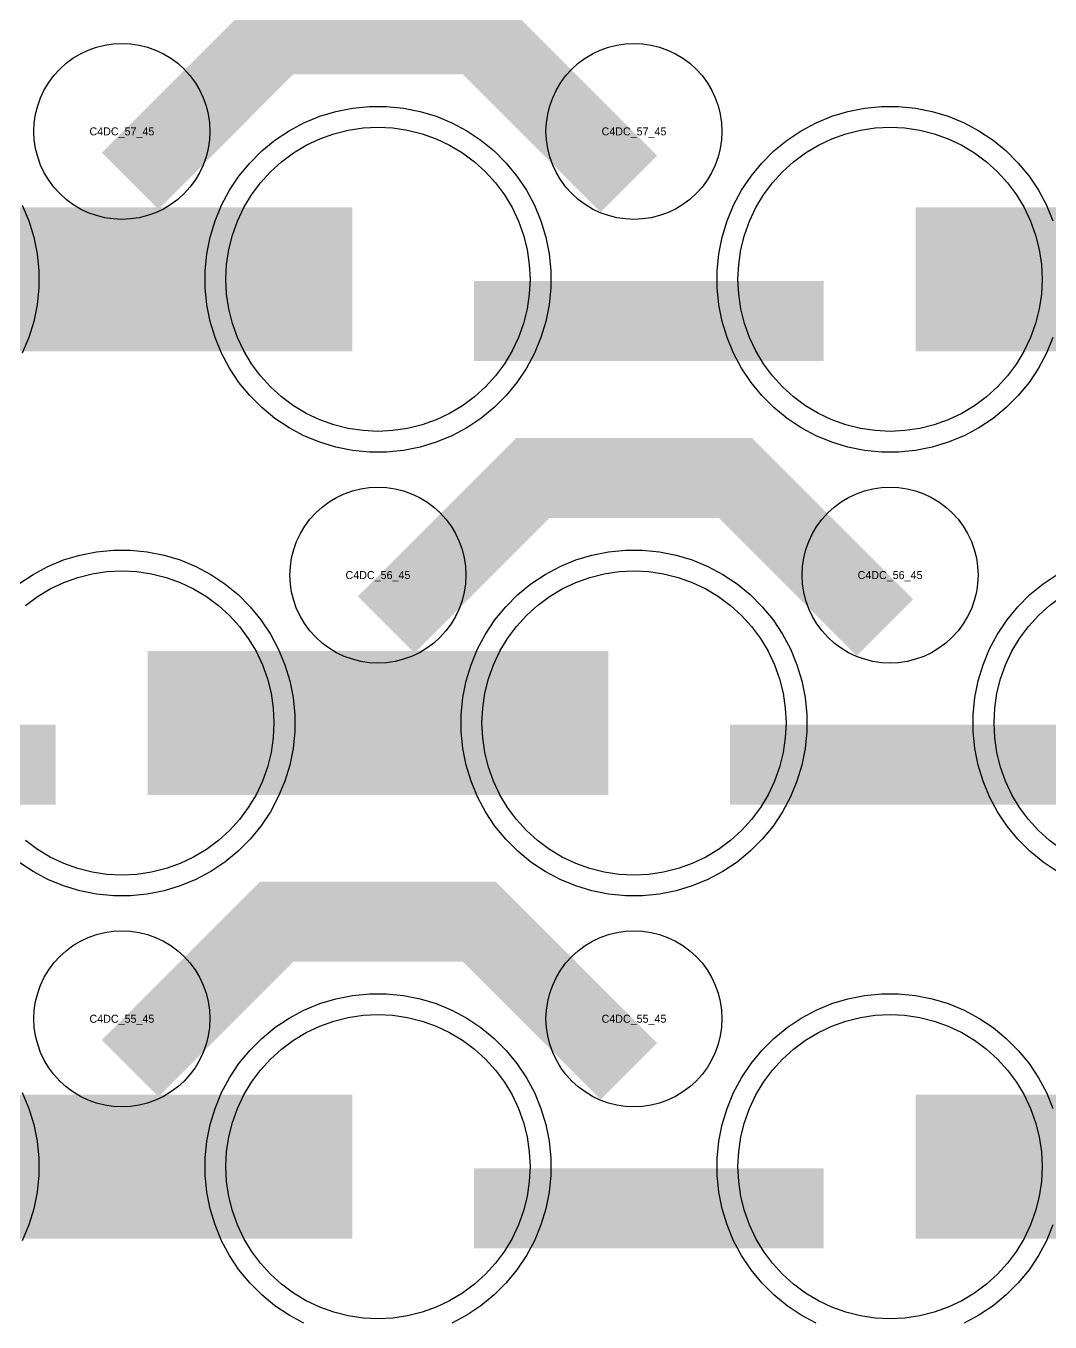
# Model space of a CAD drawing. Extents: x -11880 to 11880, y -14992 to 14992.
# Drawn here: x 2370 to 2690, y -7267.1 to -6862.3 of the extents above; entities that cross this region are included whole.
import ezdxf
from ezdxf.enums import TextEntityAlignment as Align

# ---------------------------------------------------------------- set-up
doc = ezdxf.new("R2010")
doc.units = 0
doc.header["$MEASUREMENT"] = 0
for name, color, linetype in [('GDS_775_DT_237', 138, 'CONTINUOUS'), ('RDL1_FS', 34, 'CONTINUOUS'), ('RDL_BS', 160, 'CONTINUOUS')]:
    doc.layers.add(name, color=color, linetype=linetype)

msp = doc.modelspace()

# ---------------------------------------------------------------- linework, layer by layer
at = {"layer": 'RDL1_FS', "color": 241, "true_color": 0xf7abae}
for points in [[(2480, -6988.919), (2475.343, -6988.69), (2470.732, -6988.006), (2466.209, -6986.874), (2461.819, -6985.302), (2457.605, -6983.31), (2453.605, -6980.912), (2449.86, -6978.134), (2446.406, -6975.004), (2443.276, -6971.55), (2440.498, -6967.805), (2438.1, -6963.805), (2436.108, -6959.591), (2434.536, -6955.201), (2433.404, -6950.678), (2432.72, -6946.067), (2432.491, -6941.41), (2432.72, -6936.753), (2433.404, -6932.142), (2434.536, -6927.619), (2436.108, -6923.229), (2438.1, -6919.015), (2440.498, -6915.015), (2443.276, -6911.27), (2446.406, -6907.816), (2449.86, -6904.686), (2453.605, -6901.908), (2457.605, -6899.51), (2461.819, -6897.518), (2466.209, -6895.946), (2470.732, -6894.814), (2475.343, -6894.13), (2480, -6893.901), (2484.657, -6894.13), (2489.268, -6894.814), (2493.791, -6895.946), (2498.181, -6897.518), (2502.395, -6899.51), (2506.395, -6901.908), (2510.14, -6904.686), (2513.594, -6907.816), (2516.724, -6911.27), (2519.502, -6915.015), (2521.9, -6919.015), (2523.892, -6923.229), (2525.464, -6927.619), (2526.596, -6932.142), (2527.28, -6936.753), (2527.509, -6941.41), (2527.28, -6946.067), (2526.596, -6950.678), (2525.464, -6955.201), (2523.892, -6959.591), (2521.9, -6963.805), (2519.502, -6967.805), (2516.724, -6971.55), (2513.594, -6975.004), (2510.14, -6978.134), (2506.395, -6980.912), (2502.395, -6983.31), (2498.181, -6985.302), (2493.791, -6986.874), (2489.268, -6988.006), (2484.657, -6988.69)], [(2640, -6988.919), (2635.343, -6988.69), (2630.732, -6988.006), (2626.209, -6986.874), (2621.819, -6985.302), (2617.605, -6983.31), (2613.605, -6980.912), (2609.86, -6978.134), (2606.406, -6975.004), (2603.276, -6971.55), (2600.498, -6967.805), (2598.1, -6963.805), (2596.108, -6959.591), (2594.536, -6955.201), (2593.404, -6950.678), (2592.72, -6946.067), (2592.491, -6941.41), (2592.72, -6936.753), (2593.404, -6932.142), (2594.536, -6927.619), (2596.108, -6923.229), (2598.1, -6919.015), (2600.498, -6915.015), (2603.276, -6911.27), (2606.406, -6907.816), (2609.86, -6904.686), (2613.605, -6901.908), (2617.605, -6899.51), (2621.819, -6897.518), (2626.209, -6895.946), (2630.732, -6894.814), (2635.343, -6894.13), (2640, -6893.901), (2644.657, -6894.13), (2649.268, -6894.814), (2653.791, -6895.946), (2658.181, -6897.518), (2662.395, -6899.51), (2666.395, -6901.908), (2670.14, -6904.686), (2673.594, -6907.816), (2676.724, -6911.27), (2679.502, -6915.015), (2681.9, -6919.015), (2683.892, -6923.229), (2685.464, -6927.619), (2686.596, -6932.142), (2687.28, -6936.753), (2687.509, -6941.41), (2687.28, -6946.067), (2686.596, -6950.678), (2685.464, -6955.201), (2683.892, -6959.591), (2681.9, -6963.805), (2679.502, -6967.805), (2676.724, -6971.55), (2673.594, -6975.004), (2670.14, -6978.134), (2666.395, -6980.912), (2662.395, -6983.31), (2658.181, -6985.302), (2653.791, -6986.874), (2649.268, -6988.006), (2644.657, -6988.69)]]:
    msp.add_lwpolyline(points, close=True, dxfattribs=at)
for points in [[(2328.002, -6941.41, 45, 45, 0), (2400.002, -6941.41, 45, 45, 0)], [(2400.002, -6941.41, 45, 45, 0), (2472.002, -6941.41, 45, 45, 0)], [(2648.002, -6941.41, 45, 45, 0), (2720.002, -6941.41, 45, 45, 0)]]:
    msp.add_lwpolyline(points, format="xyseb", dxfattribs=at)
at = {"layer": 'RDL1_FS'}
for points in [[(2369.86, -7043.251), (2373.605, -7040.473), (2377.605, -7038.075), (2381.819, -7036.083), (2386.209, -7034.511), (2390.732, -7033.379), (2395.343, -7032.695), (2400, -7032.466), (2404.657, -7032.695), (2409.268, -7033.379), (2413.791, -7034.511), (2418.181, -7036.083), (2422.395, -7038.075), (2426.395, -7040.473), (2430.14, -7043.251), (2433.594, -7046.381), (2436.724, -7049.835), (2439.502, -7053.58), (2441.9, -7057.58), (2443.892, -7061.794), (2445.464, -7066.184), (2446.596, -7070.707), (2447.28, -7075.318), (2447.509, -7079.975), (2447.28, -7084.632), (2446.596, -7089.243), (2445.464, -7093.766), (2443.892, -7098.156), (2441.9, -7102.37), (2439.502, -7106.37), (2436.724, -7110.115), (2433.594, -7113.569), (2430.14, -7116.699), (2426.395, -7119.477), (2422.395, -7121.875), (2418.181, -7123.867), (2413.791, -7125.439), (2409.268, -7126.571), (2404.657, -7127.255), (2400, -7127.484), (2395.343, -7127.255), (2390.732, -7126.571), (2386.209, -7125.439), (2381.819, -7123.867), (2377.605, -7121.875), (2373.605, -7119.477), (2369.86, -7116.699)], [(2693.605, -7119.477), (2689.86, -7116.699), (2686.406, -7113.569), (2683.276, -7110.115), (2680.498, -7106.37), (2678.1, -7102.37), (2676.108, -7098.156), (2674.536, -7093.766), (2673.404, -7089.243), (2672.72, -7084.632), (2672.491, -7079.975), (2672.72, -7075.318), (2673.404, -7070.707), (2674.536, -7066.184), (2676.108, -7061.794), (2678.1, -7057.58), (2680.498, -7053.58), (2683.276, -7049.835), (2686.406, -7046.381), (2689.86, -7043.251), (2693.605, -7040.473)]]:
    msp.add_lwpolyline(points, dxfattribs=at)
for points in [[(2560, -7127.484), (2555.343, -7127.255), (2550.732, -7126.571), (2546.209, -7125.439), (2541.819, -7123.867), (2537.605, -7121.875), (2533.605, -7119.477), (2529.86, -7116.699), (2526.406, -7113.569), (2523.276, -7110.115), (2520.498, -7106.37), (2518.1, -7102.37), (2516.108, -7098.156), (2514.536, -7093.766), (2513.404, -7089.243), (2512.72, -7084.632), (2512.491, -7079.975), (2512.72, -7075.318), (2513.404, -7070.707), (2514.536, -7066.184), (2516.108, -7061.794), (2518.1, -7057.58), (2520.498, -7053.58), (2523.276, -7049.835), (2526.406, -7046.381), (2529.86, -7043.251), (2533.605, -7040.473), (2537.605, -7038.075), (2541.819, -7036.083), (2546.209, -7034.511), (2550.732, -7033.379), (2555.343, -7032.695), (2560, -7032.466), (2564.657, -7032.695), (2569.268, -7033.379), (2573.791, -7034.511), (2578.181, -7036.083), (2582.395, -7038.075), (2586.395, -7040.473), (2590.14, -7043.251), (2593.594, -7046.381), (2596.724, -7049.835), (2599.502, -7053.58), (2601.9, -7057.58), (2603.892, -7061.794), (2605.464, -7066.184), (2606.596, -7070.707), (2607.28, -7075.318), (2607.509, -7079.975), (2607.28, -7084.632), (2606.596, -7089.243), (2605.464, -7093.766), (2603.892, -7098.156), (2601.9, -7102.37), (2599.502, -7106.37), (2596.724, -7110.115), (2593.594, -7113.569), (2590.14, -7116.699), (2586.395, -7119.477), (2582.395, -7121.875), (2578.181, -7123.867), (2573.791, -7125.439), (2569.268, -7126.571), (2564.657, -7127.255)], [(2480, -7266.049), (2475.343, -7265.82), (2470.732, -7265.136), (2466.209, -7264.004), (2461.819, -7262.432), (2457.605, -7260.44), (2453.605, -7258.042), (2449.86, -7255.264), (2446.406, -7252.134), (2443.276, -7248.68), (2440.498, -7244.935), (2438.1, -7240.935), (2436.108, -7236.721), (2434.536, -7232.331), (2433.404, -7227.808), (2432.72, -7223.197), (2432.491, -7218.54), (2432.72, -7213.883), (2433.404, -7209.272), (2434.536, -7204.749), (2436.108, -7200.359), (2438.1, -7196.145), (2440.498, -7192.145), (2443.276, -7188.4), (2446.406, -7184.946), (2449.86, -7181.816), (2453.605, -7179.038), (2457.605, -7176.64), (2461.819, -7174.648), (2466.209, -7173.076), (2470.732, -7171.944), (2475.343, -7171.26), (2480, -7171.031), (2484.657, -7171.26), (2489.268, -7171.944), (2493.791, -7173.076), (2498.181, -7174.648), (2502.395, -7176.64), (2506.395, -7179.038), (2510.14, -7181.816), (2513.594, -7184.946), (2516.724, -7188.4), (2519.502, -7192.145), (2521.9, -7196.145), (2523.892, -7200.359), (2525.464, -7204.749), (2526.596, -7209.272), (2527.28, -7213.883), (2527.509, -7218.54), (2527.28, -7223.197), (2526.596, -7227.808), (2525.464, -7232.331), (2523.892, -7236.721), (2521.9, -7240.935), (2519.502, -7244.935), (2516.724, -7248.68), (2513.594, -7252.134), (2510.14, -7255.264), (2506.395, -7258.042), (2502.395, -7260.44), (2498.181, -7262.432), (2493.791, -7264.004), (2489.268, -7265.136), (2484.657, -7265.82)], [(2640, -7266.049), (2635.343, -7265.82), (2630.732, -7265.136), (2626.209, -7264.004), (2621.819, -7262.432), (2617.605, -7260.44), (2613.605, -7258.042), (2609.86, -7255.264), (2606.406, -7252.134), (2603.276, -7248.68), (2600.498, -7244.935), (2598.1, -7240.935), (2596.108, -7236.721), (2594.536, -7232.331), (2593.404, -7227.808), (2592.72, -7223.197), (2592.491, -7218.54), (2592.72, -7213.883), (2593.404, -7209.272), (2594.536, -7204.749), (2596.108, -7200.359), (2598.1, -7196.145), (2600.498, -7192.145), (2603.276, -7188.4), (2606.406, -7184.946), (2609.86, -7181.816), (2613.605, -7179.038), (2617.605, -7176.64), (2621.819, -7174.648), (2626.209, -7173.076), (2630.732, -7171.944), (2635.343, -7171.26), (2640, -7171.031), (2644.657, -7171.26), (2649.268, -7171.944), (2653.791, -7173.076), (2658.181, -7174.648), (2662.395, -7176.64), (2666.395, -7179.038), (2670.14, -7181.816), (2673.594, -7184.946), (2676.724, -7188.4), (2679.502, -7192.145), (2681.9, -7196.145), (2683.892, -7200.359), (2685.464, -7204.749), (2686.596, -7209.272), (2687.28, -7213.883), (2687.509, -7218.54), (2687.28, -7223.197), (2686.596, -7227.808), (2685.464, -7232.331), (2683.892, -7236.721), (2681.9, -7240.935), (2679.502, -7244.935), (2676.724, -7248.68), (2673.594, -7252.134), (2670.14, -7255.264), (2666.395, -7258.042), (2662.395, -7260.44), (2658.181, -7262.432), (2653.791, -7264.004), (2649.268, -7265.136), (2644.657, -7265.82)]]:
    msp.add_lwpolyline(points, close=True, dxfattribs=at)
for points in [[(2408.002, -7079.975, 45, 45, 0), (2480.002, -7079.975, 45, 45, 0)], [(2480.002, -7079.975, 45, 45, 0), (2552.002, -7079.975, 45, 45, 0)], [(2328.002, -7218.54, 45, 45, 0), (2400.002, -7218.54, 45, 45, 0)], [(2400.002, -7218.54, 45, 45, 0), (2472.002, -7218.54, 45, 45, 0)], [(2648.002, -7218.54, 45, 45, 0), (2720.002, -7218.54, 45, 45, 0)]]:
    msp.add_lwpolyline(points, format="xyseb", dxfattribs=at)
at = {"layer": 'RDL_BS'}
for points in [[(2402.562, -6910.724, 25, 25, 0), (2448.377, -6864.909, 25, 25, 0), (2481.93, -6864.909, 25, 25, 0)], [(2558.401, -6911.623, 25, 25, 0), (2511.687, -6864.909, 25, 25, 0), (2481.929, -6864.909, 25, 25, 0)], [(2482.562, -7049.289, 25, 25, 0), (2528.377, -7003.474, 25, 25, 0), (2561.93, -7003.474, 25, 25, 0)], [(2638.401, -7050.188, 25, 25, 0), (2591.687, -7003.474, 25, 25, 0), (2561.929, -7003.474, 25, 25, 0)], [(2270.016, -7092.988, 25, 25, 0), (2379.281, -7092.988, 25, 25, 0)], [(2590.016, -7092.988, 25, 25, 0), (2699.281, -7092.988, 25, 25, 0)], [(2402.562, -7187.854, 25, 25, 0), (2448.377, -7142.039, 25, 25, 0), (2481.93, -7142.039, 25, 25, 0)], [(2558.401, -7188.753, 25, 25, 0), (2511.687, -7142.039, 25, 25, 0), (2481.929, -7142.039, 25, 25, 0)], [(2510.016, -7231.553, 25, 25, 0), (2619.281, -7231.553, 25, 25, 0)]]:
    msp.add_lwpolyline(points, format="xyseb", dxfattribs=at)
for points in [[(2400, -6922.716), (2397.307, -6922.584), (2394.635, -6922.188), (2392.016, -6921.531), (2389.481, -6920.624), (2387.044, -6919.472), (2384.72, -6918.079), (2382.557, -6916.476), (2380.558, -6914.664), (2378.746, -6912.665), (2377.143, -6910.502), (2375.75, -6908.178), (2374.598, -6905.741), (2373.691, -6903.206), (2373.034, -6900.587), (2372.638, -6897.915), (2372.506, -6895.222), (2372.638, -6892.529), (2373.034, -6889.857), (2373.691, -6887.238), (2374.598, -6884.703), (2375.75, -6882.266), (2377.143, -6879.942), (2378.746, -6877.779), (2380.558, -6875.78), (2382.557, -6873.968), (2384.72, -6872.365), (2387.044, -6870.972), (2389.481, -6869.82), (2392.016, -6868.913), (2394.635, -6868.256), (2397.307, -6867.86), (2400, -6867.728), (2402.693, -6867.86), (2405.365, -6868.256), (2407.984, -6868.913), (2410.519, -6869.82), (2412.956, -6870.972), (2415.28, -6872.365), (2417.443, -6873.968), (2419.442, -6875.78), (2421.254, -6877.779), (2422.857, -6879.942), (2424.25, -6882.266), (2425.402, -6884.703), (2426.309, -6887.238), (2426.966, -6889.857), (2427.362, -6892.529), (2427.494, -6895.222), (2427.362, -6897.915), (2426.966, -6900.587), (2426.309, -6903.206), (2425.402, -6905.741), (2424.25, -6908.178), (2422.857, -6910.502), (2421.254, -6912.665), (2419.442, -6914.664), (2417.443, -6916.476), (2415.28, -6918.079), (2412.956, -6919.472), (2410.519, -6920.624), (2407.984, -6921.531), (2405.365, -6922.188), (2402.693, -6922.584)], [(2560, -6922.716), (2557.307, -6922.584), (2554.635, -6922.188), (2552.016, -6921.531), (2549.481, -6920.624), (2547.044, -6919.472), (2544.72, -6918.079), (2542.557, -6916.476), (2540.558, -6914.664), (2538.746, -6912.665), (2537.143, -6910.502), (2535.75, -6908.178), (2534.598, -6905.741), (2533.691, -6903.206), (2533.034, -6900.587), (2532.638, -6897.915), (2532.506, -6895.222), (2532.638, -6892.529), (2533.034, -6889.857), (2533.691, -6887.238), (2534.598, -6884.703), (2535.75, -6882.266), (2537.143, -6879.942), (2538.746, -6877.779), (2540.558, -6875.78), (2542.557, -6873.968), (2544.72, -6872.365), (2547.044, -6870.972), (2549.481, -6869.82), (2552.016, -6868.913), (2554.635, -6868.256), (2557.307, -6867.86), (2560, -6867.728), (2562.693, -6867.86), (2565.365, -6868.256), (2567.984, -6868.913), (2570.519, -6869.82), (2572.956, -6870.972), (2575.28, -6872.365), (2577.443, -6873.968), (2579.442, -6875.78), (2581.254, -6877.779), (2582.857, -6879.942), (2584.25, -6882.266), (2585.402, -6884.703), (2586.309, -6887.238), (2586.966, -6889.857), (2587.362, -6892.529), (2587.494, -6895.222), (2587.362, -6897.915), (2586.966, -6900.587), (2586.309, -6903.206), (2585.402, -6905.741), (2584.25, -6908.178), (2582.857, -6910.502), (2581.254, -6912.665), (2579.442, -6914.664), (2577.443, -6916.476), (2575.28, -6918.079), (2572.956, -6919.472), (2570.519, -6920.624), (2567.984, -6921.531), (2565.365, -6922.188), (2562.693, -6922.584)], [(2480, -7061.281), (2477.307, -7061.149), (2474.635, -7060.753), (2472.016, -7060.096), (2469.481, -7059.189), (2467.044, -7058.037), (2464.72, -7056.644), (2462.557, -7055.041), (2460.558, -7053.229), (2458.746, -7051.23), (2457.143, -7049.067), (2455.75, -7046.743), (2454.598, -7044.306), (2453.691, -7041.771), (2453.034, -7039.152), (2452.638, -7036.48), (2452.506, -7033.787), (2452.638, -7031.094), (2453.034, -7028.422), (2453.691, -7025.803), (2454.598, -7023.268), (2455.75, -7020.831), (2457.143, -7018.507), (2458.746, -7016.344), (2460.558, -7014.345), (2462.557, -7012.533), (2464.72, -7010.93), (2467.044, -7009.537), (2469.481, -7008.385), (2472.016, -7007.478), (2474.635, -7006.821), (2477.307, -7006.425), (2480, -7006.293), (2482.693, -7006.425), (2485.365, -7006.821), (2487.984, -7007.478), (2490.519, -7008.385), (2492.956, -7009.537), (2495.28, -7010.93), (2497.443, -7012.533), (2499.442, -7014.345), (2501.254, -7016.344), (2502.857, -7018.507), (2504.25, -7020.831), (2505.402, -7023.268), (2506.309, -7025.803), (2506.966, -7028.422), (2507.362, -7031.094), (2507.494, -7033.787), (2507.362, -7036.48), (2506.966, -7039.152), (2506.309, -7041.771), (2505.402, -7044.306), (2504.25, -7046.743), (2502.857, -7049.067), (2501.254, -7051.23), (2499.442, -7053.229), (2497.443, -7055.041), (2495.28, -7056.644), (2492.956, -7058.037), (2490.519, -7059.189), (2487.984, -7060.096), (2485.365, -7060.753), (2482.693, -7061.149)], [(2640, -7061.281), (2637.307, -7061.149), (2634.635, -7060.753), (2632.016, -7060.096), (2629.481, -7059.189), (2627.044, -7058.037), (2624.72, -7056.644), (2622.557, -7055.041), (2620.558, -7053.229), (2618.746, -7051.23), (2617.143, -7049.067), (2615.75, -7046.743), (2614.598, -7044.306), (2613.691, -7041.771), (2613.034, -7039.152), (2612.638, -7036.48), (2612.506, -7033.787), (2612.638, -7031.094), (2613.034, -7028.422), (2613.691, -7025.803), (2614.598, -7023.268), (2615.75, -7020.831), (2617.143, -7018.507), (2618.746, -7016.344), (2620.558, -7014.345), (2622.557, -7012.533), (2624.72, -7010.93), (2627.044, -7009.537), (2629.481, -7008.385), (2632.016, -7007.478), (2634.635, -7006.821), (2637.307, -7006.425), (2640, -7006.293), (2642.693, -7006.425), (2645.365, -7006.821), (2647.984, -7007.478), (2650.519, -7008.385), (2652.956, -7009.537), (2655.28, -7010.93), (2657.443, -7012.533), (2659.442, -7014.345), (2661.254, -7016.344), (2662.857, -7018.507), (2664.25, -7020.831), (2665.402, -7023.268), (2666.309, -7025.803), (2666.966, -7028.422), (2667.362, -7031.094), (2667.494, -7033.787), (2667.362, -7036.48), (2666.966, -7039.152), (2666.309, -7041.771), (2665.402, -7044.306), (2664.25, -7046.743), (2662.857, -7049.067), (2661.254, -7051.23), (2659.442, -7053.229), (2657.443, -7055.041), (2655.28, -7056.644), (2652.956, -7058.037), (2650.519, -7059.189), (2647.984, -7060.096), (2645.365, -7060.753), (2642.693, -7061.149)], [(2557.356, -7133.975), (2552.062, -7133.458), (2546.835, -7132.412), (2541.795, -7130.881), (2536.885, -7128.85), (2532.223, -7126.358), (2527.809, -7123.411), (2523.708, -7120.049), (2519.926, -7116.267), (2516.564, -7112.166), (2513.617, -7107.752), (2511.125, -7103.09), (2509.094, -7098.18), (2507.563, -7093.14), (2506.517, -7087.913), (2506, -7082.619), (2506, -7077.331), (2506.517, -7072.037), (2507.563, -7066.81), (2509.094, -7061.77), (2511.125, -7056.86), (2513.617, -7052.198), (2516.564, -7047.784), (2519.926, -7043.683), (2523.708, -7039.901), (2527.809, -7036.539), (2532.223, -7033.592), (2536.885, -7031.1), (2541.795, -7029.069), (2546.835, -7027.538), (2552.062, -7026.492), (2557.356, -7025.975), (2562.644, -7025.975), (2567.938, -7026.492), (2573.165, -7027.538), (2578.205, -7029.069), (2583.115, -7031.1), (2587.777, -7033.592), (2592.191, -7036.539), (2596.292, -7039.901), (2600.074, -7043.683), (2603.436, -7047.784), (2606.383, -7052.198), (2608.875, -7056.86), (2610.906, -7061.77), (2612.437, -7066.81), (2613.483, -7072.037), (2614, -7077.331), (2614, -7082.619), (2613.483, -7087.913), (2612.437, -7093.14), (2610.906, -7098.18), (2608.875, -7103.09), (2606.383, -7107.752), (2603.436, -7112.166), (2600.074, -7116.267), (2596.292, -7120.049), (2592.191, -7123.411), (2587.777, -7126.358), (2583.115, -7128.85), (2578.205, -7130.881), (2573.165, -7132.412), (2567.938, -7133.458), (2562.644, -7133.975)], [(2400, -7199.846), (2397.307, -7199.714), (2394.635, -7199.318), (2392.016, -7198.661), (2389.481, -7197.754), (2387.044, -7196.602), (2384.72, -7195.209), (2382.557, -7193.606), (2380.558, -7191.794), (2378.746, -7189.795), (2377.143, -7187.632), (2375.75, -7185.308), (2374.598, -7182.871), (2373.691, -7180.336), (2373.034, -7177.717), (2372.638, -7175.045), (2372.506, -7172.352), (2372.638, -7169.659), (2373.034, -7166.987), (2373.691, -7164.368), (2374.598, -7161.833), (2375.75, -7159.396), (2377.143, -7157.072), (2378.746, -7154.909), (2380.558, -7152.91), (2382.557, -7151.098), (2384.72, -7149.495), (2387.044, -7148.102), (2389.481, -7146.95), (2392.016, -7146.043), (2394.635, -7145.386), (2397.307, -7144.99), (2400, -7144.858), (2402.693, -7144.99), (2405.365, -7145.386), (2407.984, -7146.043), (2410.519, -7146.95), (2412.956, -7148.102), (2415.28, -7149.495), (2417.443, -7151.098), (2419.442, -7152.91), (2421.254, -7154.909), (2422.857, -7157.072), (2424.25, -7159.396), (2425.402, -7161.833), (2426.309, -7164.368), (2426.966, -7166.987), (2427.362, -7169.659), (2427.494, -7172.352), (2427.362, -7175.045), (2426.966, -7177.717), (2426.309, -7180.336), (2425.402, -7182.871), (2424.25, -7185.308), (2422.857, -7187.632), (2421.254, -7189.795), (2419.442, -7191.794), (2417.443, -7193.606), (2415.28, -7195.209), (2412.956, -7196.602), (2410.519, -7197.754), (2407.984, -7198.661), (2405.365, -7199.318), (2402.693, -7199.714)], [(2560, -7199.846), (2557.307, -7199.714), (2554.635, -7199.318), (2552.016, -7198.661), (2549.481, -7197.754), (2547.044, -7196.602), (2544.72, -7195.209), (2542.557, -7193.606), (2540.558, -7191.794), (2538.746, -7189.795), (2537.143, -7187.632), (2535.75, -7185.308), (2534.598, -7182.871), (2533.691, -7180.336), (2533.034, -7177.717), (2532.638, -7175.045), (2532.506, -7172.352), (2532.638, -7169.659), (2533.034, -7166.987), (2533.691, -7164.368), (2534.598, -7161.833), (2535.75, -7159.396), (2537.143, -7157.072), (2538.746, -7154.909), (2540.558, -7152.91), (2542.557, -7151.098), (2544.72, -7149.495), (2547.044, -7148.102), (2549.481, -7146.95), (2552.016, -7146.043), (2554.635, -7145.386), (2557.307, -7144.99), (2560, -7144.858), (2562.693, -7144.99), (2565.365, -7145.386), (2567.984, -7146.043), (2570.519, -7146.95), (2572.956, -7148.102), (2575.28, -7149.495), (2577.443, -7151.098), (2579.442, -7152.91), (2581.254, -7154.909), (2582.857, -7157.072), (2584.25, -7159.396), (2585.402, -7161.833), (2586.309, -7164.368), (2586.966, -7166.987), (2587.362, -7169.659), (2587.494, -7172.352), (2587.362, -7175.045), (2586.966, -7177.717), (2586.309, -7180.336), (2585.402, -7182.871), (2584.25, -7185.308), (2582.857, -7187.632), (2581.254, -7189.795), (2579.442, -7191.794), (2577.443, -7193.606), (2575.28, -7195.209), (2572.956, -7196.602), (2570.519, -7197.754), (2567.984, -7198.661), (2565.365, -7199.318), (2562.693, -7199.714)]]:
    msp.add_lwpolyline(points, close=True, dxfattribs=at)
at = {"layer": 'RDL_BS', "color": 241, "true_color": 0xf7abae}
msp.add_lwpolyline([(2477.356, -6995.41), (2472.062, -6994.893), (2466.835, -6993.847), (2461.795, -6992.316), (2456.885, -6990.285), (2452.223, -6987.793), (2447.809, -6984.846), (2443.708, -6981.484), (2439.926, -6977.702), (2436.564, -6973.601), (2433.617, -6969.187), (2431.125, -6964.525), (2429.094, -6959.615), (2427.563, -6954.575), (2426.517, -6949.348), (2426, -6944.054), (2426, -6938.766), (2426.517, -6933.472), (2427.563, -6928.245), (2429.094, -6923.205), (2431.125, -6918.295), (2433.617, -6913.633), (2436.564, -6909.219), (2439.926, -6905.118), (2443.708, -6901.336), (2447.809, -6897.974), (2452.223, -6895.027), (2456.885, -6892.535), (2461.795, -6890.504), (2466.835, -6888.973), (2472.062, -6887.927), (2477.356, -6887.41), (2482.644, -6887.41), (2487.938, -6887.927), (2493.165, -6888.973), (2498.205, -6890.504), (2503.115, -6892.535), (2507.777, -6895.027), (2512.191, -6897.974), (2516.292, -6901.336), (2520.074, -6905.118), (2523.436, -6909.219), (2526.383, -6913.633), (2528.875, -6918.295), (2530.906, -6923.205), (2532.437, -6928.245), (2533.483, -6933.472), (2534, -6938.766), (2534, -6944.054), (2533.483, -6949.348), (2532.437, -6954.575), (2530.906, -6959.615), (2528.875, -6964.525), (2526.383, -6969.187), (2523.436, -6973.601), (2520.074, -6977.702), (2516.292, -6981.484), (2512.191, -6984.846), (2507.777, -6987.793), (2503.115, -6990.285), (2498.205, -6992.316), (2493.165, -6993.847), (2487.938, -6994.893), (2482.644, -6995.41)], close=True, dxfattribs=at)
for points in [[(2690.906, -6959.615), (2688.875, -6964.525), (2686.383, -6969.187), (2683.436, -6973.601), (2680.074, -6977.702), (2676.292, -6981.484), (2672.191, -6984.846), (2667.777, -6987.793), (2663.115, -6990.285), (2658.205, -6992.316), (2653.165, -6993.847), (2647.938, -6994.893), (2642.644, -6995.41), (2637.356, -6995.41), (2632.062, -6994.893), (2626.835, -6993.847), (2621.795, -6992.316), (2616.885, -6990.285), (2612.223, -6987.793), (2607.809, -6984.846), (2603.708, -6981.484), (2599.926, -6977.702), (2596.564, -6973.601), (2593.617, -6969.187), (2591.125, -6964.525), (2589.094, -6959.615), (2587.563, -6954.575), (2586.517, -6949.348), (2586, -6944.054), (2586, -6938.766), (2586.517, -6933.472), (2587.563, -6928.245), (2589.094, -6923.205), (2591.125, -6918.295), (2593.617, -6913.633), (2596.564, -6909.219), (2599.926, -6905.118), (2603.708, -6901.336), (2607.809, -6897.974), (2612.223, -6895.027), (2616.885, -6892.535), (2621.795, -6890.504), (2626.835, -6888.973), (2632.062, -6887.927), (2637.356, -6887.41), (2642.644, -6887.41), (2647.938, -6887.927), (2653.165, -6888.973), (2658.205, -6890.504), (2663.115, -6892.535), (2667.777, -6895.027), (2672.191, -6897.974), (2676.292, -6901.336), (2680.074, -6905.118), (2683.436, -6909.219), (2686.383, -6913.633), (2688.875, -6918.295), (2690.906, -6923.205)], [(2368.875, -6918.295), (2370.906, -6923.205), (2372.437, -6928.245), (2373.483, -6933.472), (2374, -6938.766), (2374, -6944.054), (2373.483, -6949.348), (2372.437, -6954.575), (2370.906, -6959.615), (2368.875, -6964.525)]]:
    msp.add_lwpolyline(points, dxfattribs=at)
msp.add_lwpolyline([(2510.016, -6954.423, 25, 25, 0), (2619.281, -6954.423, 25, 25, 0)], format="xyseb", dxfattribs=at)
at = {"layer": 'RDL_BS'}
for points in [[(2367.809, -7036.539), (2372.223, -7033.592), (2376.885, -7031.1), (2381.795, -7029.069), (2386.835, -7027.538), (2392.062, -7026.492), (2397.356, -7025.975), (2402.644, -7025.975), (2407.938, -7026.492), (2413.165, -7027.538), (2418.205, -7029.069), (2423.115, -7031.1), (2427.777, -7033.592), (2432.191, -7036.539), (2436.292, -7039.901), (2440.074, -7043.683), (2443.436, -7047.784), (2446.383, -7052.198), (2448.875, -7056.86), (2450.906, -7061.77), (2452.437, -7066.81), (2453.483, -7072.037), (2454, -7077.331), (2454, -7082.619), (2453.483, -7087.913), (2452.437, -7093.14), (2450.906, -7098.18), (2448.875, -7103.09), (2446.383, -7107.752), (2443.436, -7112.166), (2440.074, -7116.267), (2436.292, -7120.049), (2432.191, -7123.411), (2427.777, -7126.358), (2423.115, -7128.85), (2418.205, -7130.881), (2413.165, -7132.412), (2407.938, -7133.458), (2402.644, -7133.975), (2397.356, -7133.975), (2392.062, -7133.458), (2386.835, -7132.412), (2381.795, -7130.881), (2376.885, -7128.85), (2372.223, -7126.358), (2367.809, -7123.411)], [(2692.223, -7126.358), (2687.809, -7123.411), (2683.708, -7120.049), (2679.926, -7116.267), (2676.564, -7112.166), (2673.617, -7107.752), (2671.125, -7103.09), (2669.094, -7098.18), (2667.563, -7093.14), (2666.517, -7087.913), (2666, -7082.619), (2666, -7077.331), (2666.517, -7072.037), (2667.563, -7066.81), (2669.094, -7061.77), (2671.125, -7056.86), (2673.617, -7052.198), (2676.564, -7047.784), (2679.926, -7043.683), (2683.708, -7039.901), (2687.809, -7036.539), (2692.223, -7033.592)], [(2456.885, -7267.415), (2452.223, -7264.923), (2447.809, -7261.976), (2443.708, -7258.614), (2439.926, -7254.832), (2436.564, -7250.731), (2433.617, -7246.317), (2431.125, -7241.655), (2429.094, -7236.745), (2427.563, -7231.705), (2426.517, -7226.478), (2426, -7221.184), (2426, -7215.896), (2426.517, -7210.602), (2427.563, -7205.375), (2429.094, -7200.335), (2431.125, -7195.425), (2433.617, -7190.763), (2436.564, -7186.349), (2439.926, -7182.248), (2443.708, -7178.466), (2447.809, -7175.104), (2452.223, -7172.157), (2456.885, -7169.665), (2461.795, -7167.634), (2466.835, -7166.103), (2472.062, -7165.057), (2477.356, -7164.54), (2482.644, -7164.54), (2487.938, -7165.057), (2493.165, -7166.103), (2498.205, -7167.634), (2503.115, -7169.665), (2507.777, -7172.157), (2512.191, -7175.104), (2516.292, -7178.466), (2520.074, -7182.248), (2523.436, -7186.349), (2526.383, -7190.763), (2528.875, -7195.425), (2530.906, -7200.335), (2532.437, -7205.375), (2533.483, -7210.602), (2534, -7215.896), (2534, -7221.184), (2533.483, -7226.478), (2532.437, -7231.705), (2530.906, -7236.745), (2528.875, -7241.655), (2526.383, -7246.317), (2523.436, -7250.731), (2520.074, -7254.832), (2516.292, -7258.614), (2512.191, -7261.976), (2507.777, -7264.923), (2503.115, -7267.415)], [(2616.885, -7267.415), (2612.223, -7264.923), (2607.809, -7261.976), (2603.708, -7258.614), (2599.926, -7254.832), (2596.564, -7250.731), (2593.617, -7246.317), (2591.125, -7241.655), (2589.094, -7236.745), (2587.563, -7231.705), (2586.517, -7226.478), (2586, -7221.184), (2586, -7215.896), (2586.517, -7210.602), (2587.563, -7205.375), (2589.094, -7200.335), (2591.125, -7195.425), (2593.617, -7190.763), (2596.564, -7186.349), (2599.926, -7182.248), (2603.708, -7178.466), (2607.809, -7175.104), (2612.223, -7172.157), (2616.885, -7169.665), (2621.795, -7167.634), (2626.835, -7166.103), (2632.062, -7165.057), (2637.356, -7164.54), (2642.644, -7164.54), (2647.938, -7165.057), (2653.165, -7166.103), (2658.205, -7167.634), (2663.115, -7169.665), (2667.777, -7172.157), (2672.191, -7175.104), (2676.292, -7178.466), (2680.074, -7182.248), (2683.436, -7186.349), (2686.383, -7190.763), (2688.875, -7195.425), (2690.906, -7200.335)], [(2368.875, -7195.425), (2370.906, -7200.335), (2372.437, -7205.375), (2373.483, -7210.602), (2374, -7215.896), (2374, -7221.184), (2373.483, -7226.478), (2372.437, -7231.705), (2370.906, -7236.745), (2368.875, -7241.655)], [(2690.906, -7236.745), (2688.875, -7241.655), (2686.383, -7246.317), (2683.436, -7250.731), (2680.074, -7254.832), (2676.292, -7258.614), (2672.191, -7261.976), (2667.777, -7264.923), (2663.115, -7267.415)]]:
    msp.add_lwpolyline(points, dxfattribs=at)

# ---------------------------------------------------------------- texts
at = {"layer": 'GDS_775_DT_237'}
for s, p in [('C4DC_57_45', (2400, -6895.222)), ('C4DC_57_45', (2400, -6895.222)), ('C4DC_57_45', (2560, -6895.222)), ('C4DC_57_45', (2560, -6895.222)), ('C4DC_56_45', (2480, -7033.787)), ('C4DC_56_45', (2480, -7033.787)), ('C4DC_56_45', (2640, -7033.787)), ('C4DC_56_45', (2640, -7033.787)), ('C4DC_55_45', (2400, -7172.352)), ('C4DC_55_45', (2400, -7172.352)), ('C4DC_55_45', (2560, -7172.352)), ('C4DC_55_45', (2560, -7172.352))]:
    msp.add_text(s, height=2.5, dxfattribs=at).set_placement(p, align=Align.MIDDLE_CENTER)

doc.saveas('drawing.dxf')
